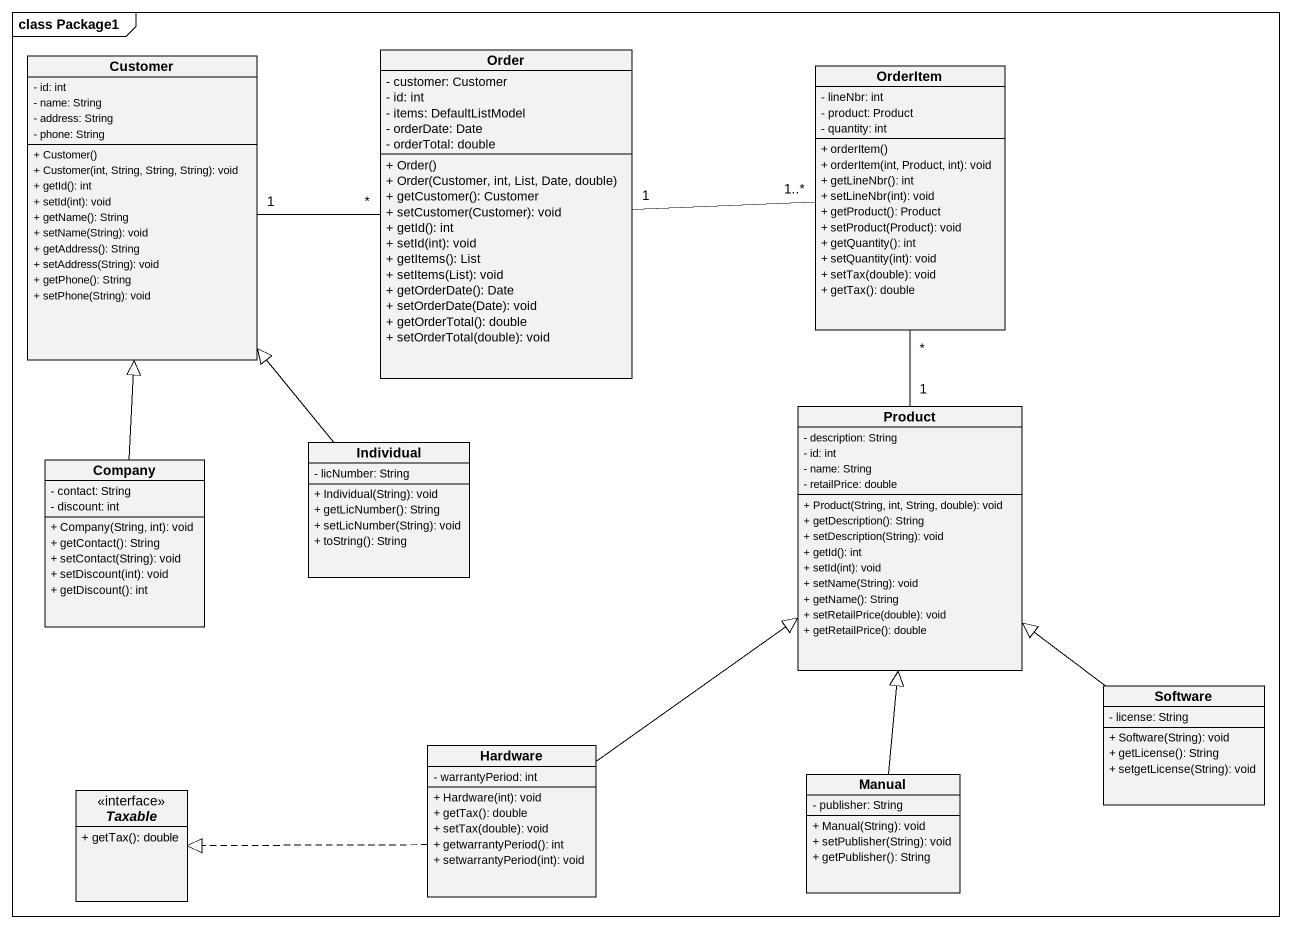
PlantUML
@startuml
mainframe class Package1
hide circle
hide empty members
skinparam classAttributeIconSize 0
class Customer {
  - id: int
  - name: String
  - address: String
  - phone: String
  + Customer()
  + Customer(int, String, String, String): void
  + getId(): int
  + setId(int): void
  + getName(): String
  + setName(String): void
  + getAddress(): String
  + setAddress(String): void
  + getPhone(): String
  + setPhone(String): void
}
class Order {
  - customer: Customer
  - id: int
  - items: DefaultListModel
  - orderDate: Date
  - orderTotal: double
  + Order()
  + Order(Customer, int, List, Date, double)
  + getCustomer(): Customer
  + setCustomer(Customer): void
  + getId(): int
  + setId(int): void
  + getItems(): List
  + setItems(List): void
  + getOrderDate(): Date
  + setOrderDate(Date): void
  + getOrderTotal(): double
  + setOrderTotal(double): void
}
class OrderItem {
  - lineNbr: int
  - product: Product
  - quantity: int
  + orderItem()
  + orderItem(int, Product, int): void
  + getLineNbr(): int
  + setLineNbr(int): void
  + getProduct(): Product
  + setProduct(Product): void
  + getQuantity(): int
  + setQuantity(int): void
  + setTax(double): void
  + getTax(): double
}
class Product {
  - description: String
  - id: int
  - name: String
  - retailPrice: double
  + Product(String, int, String, double): void
  + getDescription(): String
  + setDescription(String): void
  + getId(): int
  + setId(int): void
  + setName(String): void
  + getName(): String
  + setRetailPrice(double): void
  + getRetailPrice(): double
}
class Company {
  - contact: String
  - discount: int
  + Company(String, int): void
  + getContact(): String
  + setContact(String): void
  + setDiscount(int): void
  + getDiscount(): int
}
class Individual {
  - licNumber: String
  + Individual(String): void
  + getLicNumber(): String
  + setLicNumber(String): void
  + toString(): String
}
class Software {
  - license: String
  + Software(String): void
  + getLicense(): String
  + setgetLicense(String): void
}
class Hardware {
  - warrantyPeriod: int
  + Hardware(int): void
  + getTax(): double
  + setTax(double): void
  + getwarrantyPeriod(): int
  + setwarrantyPeriod(int): void
}
interface Taxable {
  + getTax(): double
}
class Manual {
  - publisher: String
  + Manual(String): void
  + setPublisher(String): void
  + getPublisher(): String
}
Customer "1" -right- "*" Order
Order "1" -right- "1..*" OrderItem
Product "1" -up- "*" OrderItem
Company -up-|> Customer
Individual -up-|> Customer
Software -up-|> Product
Hardware -up-|> Product
Hardware .left.|> Taxable
Manual -up-|> Product
@enduml
